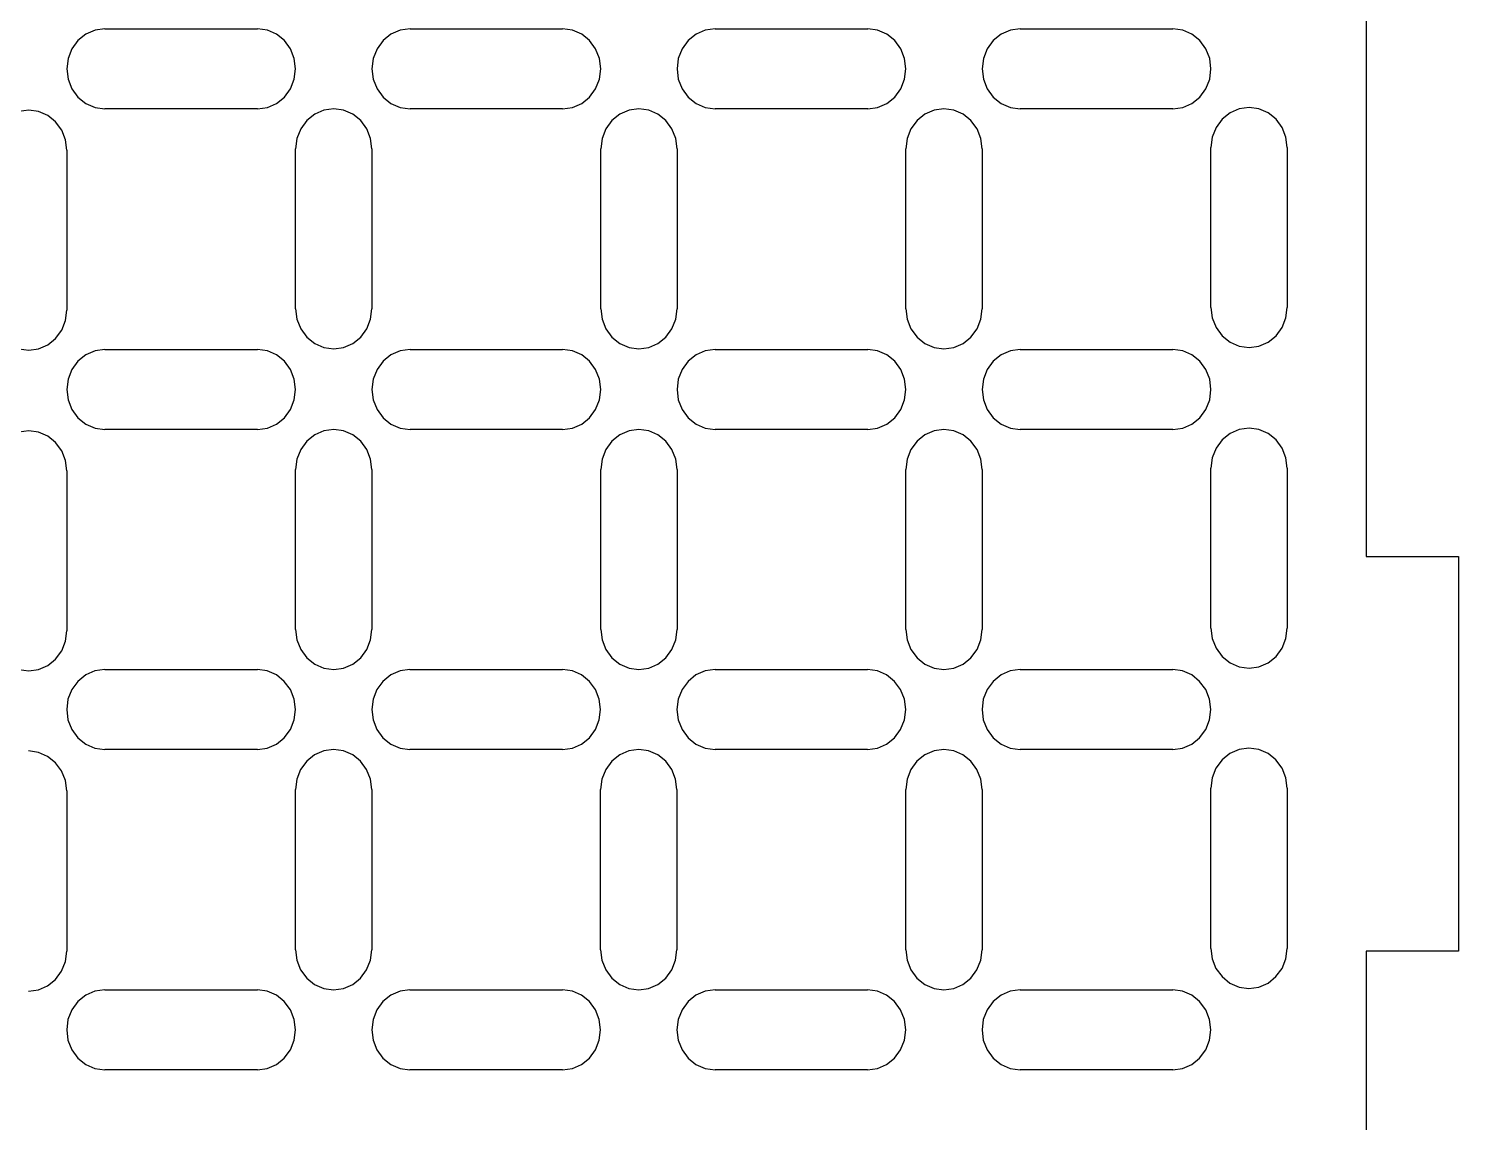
# Model space of a CAD drawing. Extents: x -306 to 306, y -184 to 184.
# Drawn here: x -251.9 to -197.6, y -58.9 to -17.4 of the extents above; entities that cross this region are included whole.
import ezdxf

# ---------------------------------------------------------------- set-up
doc = ezdxf.new("R2010")
doc.units = 0
doc.layers.get('0').update_dxf_attribs({"linetype": 'CONTINUOUS'})

msp = doc.modelspace()

# ---------------------------------------------------------------- linework, layer by layer
for p, q in [((-201.098, 22.598), (-201.098, -37.439)), ((-250.023, -17.839), (-250.253, -18.153)), ((-249.723, -17.597), (-250.023, -17.839)), ((-249.373, -17.445), (-249.723, -17.597)), ((-248.999, -17.393), (-249.373, -17.445)), ((-248.999, -17.393), (-243.205, -17.393)), ((-242.83, -17.445), (-243.205, -17.393)), ((-242.481, -17.597), (-242.83, -17.445)), ((-242.181, -17.839), (-242.481, -17.597)), ((-241.951, -18.153), (-242.181, -17.839)), ((-238.435, -17.839), (-238.666, -18.153)), ((-238.136, -17.597), (-238.435, -17.839)), ((-237.786, -17.445), (-238.136, -17.597)), ((-237.411, -17.393), (-237.786, -17.445)), ((-237.411, -17.393), (-231.618, -17.393)), ((-231.243, -17.445), (-231.618, -17.393)), ((-230.893, -17.597), (-231.243, -17.445)), ((-230.593, -17.839), (-230.893, -17.597)), ((-230.363, -18.153), (-230.593, -17.839)), ((-226.848, -17.839), (-227.078, -18.153)), ((-226.548, -17.597), (-226.848, -17.839)), ((-226.199, -17.445), (-226.548, -17.597)), ((-225.824, -17.393), (-226.199, -17.445)), ((-225.824, -17.393), (-220.03, -17.393)), ((-219.655, -17.445), (-220.03, -17.393)), ((-219.306, -17.597), (-219.655, -17.445)), ((-219.006, -17.839), (-219.306, -17.597)), ((-218.776, -18.153), (-219.006, -17.839)), ((-215.261, -17.839), (-215.491, -18.153)), ((-214.961, -17.597), (-215.261, -17.839)), ((-214.612, -17.445), (-214.961, -17.597)), ((-214.237, -17.393), (-214.612, -17.445)), ((-214.237, -17.393), (-208.443, -17.393)), ((-208.068, -17.445), (-208.443, -17.393)), ((-207.719, -17.597), (-208.068, -17.445)), ((-207.419, -17.839), (-207.719, -17.597)), ((-207.189, -18.153), (-207.419, -17.839)), ((-250.253, -18.153), (-250.398, -18.52)), ((-241.806, -18.52), (-241.951, -18.153)), ((-238.666, -18.153), (-238.81, -18.52)), ((-230.219, -18.52), (-230.363, -18.153)), ((-227.078, -18.153), (-227.223, -18.52)), ((-218.631, -18.52), (-218.776, -18.153)), ((-215.491, -18.153), (-215.636, -18.52)), ((-207.044, -18.52), (-207.189, -18.153)), ((-250.398, -18.52), (-250.447, -18.914)), ((-250.447, -18.914), (-250.398, -19.307)), ((-241.757, -18.914), (-241.806, -18.52)), ((-241.806, -19.307), (-241.757, -18.914)), ((-238.81, -18.52), (-238.86, -18.914)), ((-238.86, -18.914), (-238.81, -19.307)), ((-230.169, -18.914), (-230.219, -18.52)), ((-230.219, -19.307), (-230.169, -18.914)), ((-227.223, -18.52), (-227.272, -18.914)), ((-227.272, -18.914), (-227.223, -19.307)), ((-218.582, -18.914), (-218.631, -18.52)), ((-218.631, -19.307), (-218.582, -18.914)), ((-215.636, -18.52), (-215.685, -18.914)), ((-215.685, -18.914), (-215.636, -19.307)), ((-206.995, -18.914), (-207.044, -18.52)), ((-207.044, -19.307), (-206.995, -18.914)), ((-250.398, -19.307), (-250.253, -19.674)), ((-241.951, -19.674), (-241.806, -19.307)), ((-238.81, -19.307), (-238.666, -19.674)), ((-230.363, -19.674), (-230.219, -19.307)), ((-227.223, -19.307), (-227.078, -19.674)), ((-218.776, -19.674), (-218.631, -19.307)), ((-215.636, -19.307), (-215.491, -19.674)), ((-207.189, -19.674), (-207.044, -19.307)), ((-250.253, -19.674), (-250.023, -19.989)), ((-250.023, -19.989), (-249.723, -20.23)), ((-242.481, -20.23), (-242.181, -19.989)), ((-242.181, -19.989), (-241.951, -19.674)), ((-238.666, -19.674), (-238.435, -19.989)), ((-238.435, -19.989), (-238.136, -20.23)), ((-230.893, -20.23), (-230.593, -19.989)), ((-230.593, -19.989), (-230.363, -19.674)), ((-227.078, -19.674), (-226.848, -19.989)), ((-226.848, -19.989), (-226.548, -20.23)), ((-219.306, -20.23), (-219.006, -19.989)), ((-219.006, -19.989), (-218.776, -19.674)), ((-215.491, -19.674), (-215.261, -19.989)), ((-215.261, -19.989), (-214.961, -20.23)), ((-207.719, -20.23), (-207.419, -19.989)), ((-207.419, -19.989), (-207.189, -19.674)), ((-251.895, -20.485), (-252.27, -20.537)), ((-251.521, -20.537), (-251.895, -20.485)), ((-251.171, -20.689), (-251.521, -20.537)), ((-249.723, -20.23), (-249.373, -20.382)), ((-249.373, -20.382), (-248.999, -20.434)), ((-243.205, -20.434), (-248.999, -20.434)), ((-243.205, -20.434), (-242.83, -20.382)), ((-242.83, -20.382), (-242.481, -20.23)), ((-240.683, -20.485), (-241.032, -20.637)), ((-240.308, -20.433), (-240.683, -20.485)), ((-239.933, -20.485), (-240.308, -20.433)), ((-239.584, -20.637), (-239.933, -20.485)), ((-238.136, -20.23), (-237.786, -20.382)), ((-237.786, -20.382), (-237.411, -20.434)), ((-231.618, -20.434), (-237.411, -20.434)), ((-231.618, -20.434), (-231.243, -20.382)), ((-231.243, -20.382), (-230.893, -20.23)), ((-229.096, -20.485), (-229.445, -20.637)), ((-228.721, -20.433), (-229.096, -20.485)), ((-228.346, -20.485), (-228.721, -20.433)), ((-227.997, -20.637), (-228.346, -20.485)), ((-226.548, -20.23), (-226.199, -20.382)), ((-226.199, -20.382), (-225.824, -20.434)), ((-220.03, -20.434), (-225.824, -20.434)), ((-220.03, -20.434), (-219.655, -20.382)), ((-219.655, -20.382), (-219.306, -20.23)), ((-217.508, -20.485), (-217.858, -20.637)), ((-217.134, -20.433), (-217.508, -20.485)), ((-216.759, -20.485), (-217.134, -20.433)), ((-216.409, -20.637), (-216.759, -20.485)), ((-214.961, -20.23), (-214.612, -20.382)), ((-214.612, -20.382), (-214.237, -20.434)), ((-208.443, -20.434), (-214.237, -20.434)), ((-208.443, -20.434), (-208.068, -20.382)), ((-208.068, -20.382), (-207.719, -20.23)), ((-206.27, -20.586), (-206.57, -20.827)), ((-205.921, -20.434), (-206.27, -20.586)), ((-205.546, -20.382), (-205.921, -20.434)), ((-205.171, -20.434), (-205.546, -20.382)), ((-204.822, -20.586), (-205.171, -20.434)), ((-204.522, -20.827), (-204.822, -20.586)), ((-250.871, -20.93), (-251.171, -20.689)), ((-250.641, -21.245), (-250.871, -20.93)), ((-241.332, -20.878), (-241.562, -21.193)), ((-241.032, -20.637), (-241.332, -20.878)), ((-239.284, -20.878), (-239.584, -20.637)), ((-239.054, -21.193), (-239.284, -20.878)), ((-229.745, -20.878), (-229.975, -21.193)), ((-229.445, -20.637), (-229.745, -20.878)), ((-227.697, -20.878), (-227.997, -20.637)), ((-227.466, -21.193), (-227.697, -20.878)), ((-218.158, -20.878), (-218.388, -21.193)), ((-217.858, -20.637), (-218.158, -20.878)), ((-216.109, -20.878), (-216.409, -20.637)), ((-215.879, -21.193), (-216.109, -20.878)), ((-206.801, -21.142), (-206.945, -21.509)), ((-206.57, -20.827), (-206.801, -21.142)), ((-204.292, -21.142), (-204.522, -20.827)), ((-204.147, -21.509), (-204.292, -21.142)), ((-250.496, -21.612), (-250.641, -21.245)), ((-250.447, -22.005), (-250.496, -21.612)), ((-241.707, -21.56), (-241.757, -21.953)), ((-241.562, -21.193), (-241.707, -21.56)), ((-238.909, -21.56), (-239.054, -21.193)), ((-238.86, -21.953), (-238.909, -21.56)), ((-230.12, -21.56), (-230.169, -21.953)), ((-229.975, -21.193), (-230.12, -21.56)), ((-227.322, -21.56), (-227.466, -21.193)), ((-227.272, -21.953), (-227.322, -21.56)), ((-218.533, -21.56), (-218.582, -21.953)), ((-218.388, -21.193), (-218.533, -21.56)), ((-215.734, -21.56), (-215.879, -21.193)), ((-215.685, -21.953), (-215.734, -21.56)), ((-206.945, -21.509), (-206.995, -21.902)), ((-204.098, -21.902), (-204.147, -21.509)), ((-250.447, -22.005), (-250.447, -28.086)), ((-241.757, -28.034), (-241.757, -21.953)), ((-238.86, -21.953), (-238.86, -28.034)), ((-230.169, -28.034), (-230.169, -21.953)), ((-227.272, -21.953), (-227.272, -28.034)), ((-218.582, -28.034), (-218.582, -21.953)), ((-215.685, -21.953), (-215.685, -28.034)), ((-206.995, -27.983), (-206.995, -21.902)), ((-204.098, -21.902), (-204.098, -27.983)), ((-250.496, -28.48), (-250.447, -28.086)), ((-241.757, -28.034), (-241.707, -28.428)), ((-238.909, -28.428), (-238.86, -28.034)), ((-230.169, -28.034), (-230.12, -28.428)), ((-227.322, -28.428), (-227.272, -28.034)), ((-218.582, -28.034), (-218.533, -28.428)), ((-215.734, -28.428), (-215.685, -28.034)), ((-206.995, -27.983), (-206.945, -28.377)), ((-204.147, -28.377), (-204.098, -27.983)), ((-250.641, -28.846), (-250.496, -28.48)), ((-241.707, -28.428), (-241.562, -28.794)), ((-239.054, -28.794), (-238.909, -28.428)), ((-230.12, -28.428), (-229.975, -28.794)), ((-227.466, -28.794), (-227.322, -28.428)), ((-218.533, -28.428), (-218.388, -28.794)), ((-215.879, -28.794), (-215.734, -28.428)), ((-206.945, -28.377), (-206.801, -28.743)), ((-206.801, -28.743), (-206.57, -29.058)), ((-204.522, -29.058), (-204.292, -28.743)), ((-204.292, -28.743), (-204.147, -28.377)), ((-251.171, -29.403), (-250.871, -29.161)), ((-250.871, -29.161), (-250.641, -28.846)), ((-241.562, -28.794), (-241.332, -29.109)), ((-241.332, -29.109), (-241.032, -29.351)), ((-239.584, -29.351), (-239.284, -29.109)), ((-239.284, -29.109), (-239.054, -28.794)), ((-229.975, -28.794), (-229.745, -29.109)), ((-229.745, -29.109), (-229.445, -29.351)), ((-227.997, -29.351), (-227.697, -29.109)), ((-227.697, -29.109), (-227.466, -28.794)), ((-218.388, -28.794), (-218.158, -29.109)), ((-218.158, -29.109), (-217.858, -29.351)), ((-216.409, -29.351), (-216.109, -29.109)), ((-216.109, -29.109), (-215.879, -28.794)), ((-206.57, -29.058), (-206.27, -29.3)), ((-206.27, -29.3), (-205.921, -29.452)), ((-205.171, -29.452), (-204.822, -29.3)), ((-204.822, -29.3), (-204.522, -29.058)), ((-252.27, -29.555), (-251.895, -29.606)), ((-251.895, -29.606), (-251.521, -29.555)), ((-251.521, -29.555), (-251.171, -29.403)), ((-249.723, -29.78), (-250.023, -30.021)), ((-249.373, -29.628), (-249.723, -29.78)), ((-248.999, -29.576), (-249.373, -29.628)), ((-248.999, -29.576), (-243.205, -29.576)), ((-242.83, -29.628), (-243.205, -29.576)), ((-242.481, -29.78), (-242.83, -29.628)), ((-242.181, -30.021), (-242.481, -29.78)), ((-241.032, -29.351), (-240.683, -29.503)), ((-240.683, -29.503), (-240.308, -29.555)), ((-240.308, -29.555), (-239.933, -29.503)), ((-239.933, -29.503), (-239.584, -29.351)), ((-238.136, -29.78), (-238.435, -30.021)), ((-237.786, -29.628), (-238.136, -29.78)), ((-237.411, -29.576), (-237.786, -29.628)), ((-237.411, -29.576), (-231.618, -29.576)), ((-231.243, -29.628), (-231.618, -29.576)), ((-230.893, -29.78), (-231.243, -29.628)), ((-230.593, -30.021), (-230.893, -29.78)), ((-229.445, -29.351), (-229.096, -29.503)), ((-229.096, -29.503), (-228.721, -29.555)), ((-228.721, -29.555), (-228.346, -29.503)), ((-228.346, -29.503), (-227.997, -29.351)), ((-226.548, -29.78), (-226.848, -30.021)), ((-226.199, -29.628), (-226.548, -29.78)), ((-225.824, -29.576), (-226.199, -29.628)), ((-225.824, -29.576), (-220.03, -29.576)), ((-219.655, -29.628), (-220.03, -29.576)), ((-219.306, -29.78), (-219.655, -29.628)), ((-219.006, -30.021), (-219.306, -29.78)), ((-217.858, -29.351), (-217.508, -29.503)), ((-217.508, -29.503), (-217.134, -29.555)), ((-217.134, -29.555), (-216.759, -29.503)), ((-216.759, -29.503), (-216.409, -29.351)), ((-214.961, -29.78), (-215.261, -30.021)), ((-214.612, -29.628), (-214.961, -29.78)), ((-214.237, -29.576), (-214.612, -29.628)), ((-214.237, -29.576), (-208.443, -29.576)), ((-208.068, -29.628), (-208.443, -29.576)), ((-207.719, -29.78), (-208.068, -29.628)), ((-207.419, -30.021), (-207.719, -29.78)), ((-205.921, -29.452), (-205.546, -29.503)), ((-205.546, -29.503), (-205.171, -29.452)), ((-250.253, -30.336), (-250.398, -30.703)), ((-250.023, -30.021), (-250.253, -30.336)), ((-241.951, -30.336), (-242.181, -30.021)), ((-241.806, -30.703), (-241.951, -30.336)), ((-238.666, -30.336), (-238.81, -30.703)), ((-238.435, -30.021), (-238.666, -30.336)), ((-230.363, -30.336), (-230.593, -30.021)), ((-230.219, -30.703), (-230.363, -30.336)), ((-227.078, -30.336), (-227.223, -30.703)), ((-226.848, -30.021), (-227.078, -30.336)), ((-218.776, -30.336), (-219.006, -30.021)), ((-218.631, -30.703), (-218.776, -30.336)), ((-215.491, -30.336), (-215.636, -30.703)), ((-215.261, -30.021), (-215.491, -30.336)), ((-207.189, -30.336), (-207.419, -30.021)), ((-207.044, -30.703), (-207.189, -30.336)), ((-250.398, -30.703), (-250.447, -31.096)), ((-241.757, -31.096), (-241.806, -30.703)), ((-238.81, -30.703), (-238.86, -31.096)), ((-230.169, -31.096), (-230.219, -30.703)), ((-227.223, -30.703), (-227.272, -31.096)), ((-218.582, -31.096), (-218.631, -30.703)), ((-215.636, -30.703), (-215.685, -31.096)), ((-206.995, -31.096), (-207.044, -30.703)), ((-250.447, -31.096), (-250.398, -31.49)), ((-250.398, -31.49), (-250.253, -31.857)), ((-241.951, -31.857), (-241.806, -31.49)), ((-241.806, -31.49), (-241.757, -31.096)), ((-238.86, -31.096), (-238.81, -31.49)), ((-238.81, -31.49), (-238.666, -31.857)), ((-230.363, -31.857), (-230.219, -31.49)), ((-230.219, -31.49), (-230.169, -31.096)), ((-227.272, -31.096), (-227.223, -31.49)), ((-227.223, -31.49), (-227.078, -31.857)), ((-218.776, -31.857), (-218.631, -31.49)), ((-218.631, -31.49), (-218.582, -31.096)), ((-215.685, -31.096), (-215.636, -31.49)), ((-215.636, -31.49), (-215.491, -31.857)), ((-207.189, -31.857), (-207.044, -31.49)), ((-207.044, -31.49), (-206.995, -31.096)), ((-250.253, -31.857), (-250.023, -32.171)), ((-242.181, -32.171), (-241.951, -31.857)), ((-238.666, -31.857), (-238.435, -32.171)), ((-230.593, -32.171), (-230.363, -31.857)), ((-227.078, -31.857), (-226.848, -32.171)), ((-219.006, -32.171), (-218.776, -31.857)), ((-215.491, -31.857), (-215.261, -32.171)), ((-207.419, -32.171), (-207.189, -31.857)), ((-250.023, -32.171), (-249.723, -32.413)), ((-249.723, -32.413), (-249.373, -32.565)), ((-249.373, -32.565), (-248.999, -32.617)), ((-243.205, -32.617), (-242.83, -32.565)), ((-242.83, -32.565), (-242.481, -32.413)), ((-242.481, -32.413), (-242.181, -32.171)), ((-238.435, -32.171), (-238.136, -32.413)), ((-238.136, -32.413), (-237.786, -32.565)), ((-237.786, -32.565), (-237.411, -32.617)), ((-231.618, -32.617), (-231.243, -32.565)), ((-231.243, -32.565), (-230.893, -32.413)), ((-230.893, -32.413), (-230.593, -32.171)), ((-226.848, -32.171), (-226.548, -32.413)), ((-226.548, -32.413), (-226.199, -32.565)), ((-226.199, -32.565), (-225.824, -32.617)), ((-220.03, -32.617), (-219.655, -32.565)), ((-219.655, -32.565), (-219.306, -32.413)), ((-219.306, -32.413), (-219.006, -32.171)), ((-215.261, -32.171), (-214.961, -32.413)), ((-214.961, -32.413), (-214.612, -32.565)), ((-214.612, -32.565), (-214.237, -32.617)), ((-208.443, -32.617), (-208.068, -32.565)), ((-208.068, -32.565), (-207.719, -32.413)), ((-207.719, -32.413), (-207.419, -32.171)), ((-205.546, -32.565), (-205.921, -32.617)), ((-205.171, -32.617), (-205.546, -32.565)), ((-251.895, -32.668), (-252.27, -32.72)), ((-251.521, -32.72), (-251.895, -32.668)), ((-251.171, -32.871), (-251.521, -32.72)), ((-250.871, -33.113), (-251.171, -32.871)), ((-250.641, -33.428), (-250.871, -33.113)), ((-243.205, -32.617), (-248.999, -32.617)), ((-241.332, -33.061), (-241.562, -33.376)), ((-241.032, -32.82), (-241.332, -33.061)), ((-240.683, -32.668), (-241.032, -32.82)), ((-240.308, -32.616), (-240.683, -32.668)), ((-239.933, -32.668), (-240.308, -32.616)), ((-239.584, -32.82), (-239.933, -32.668)), ((-239.284, -33.061), (-239.584, -32.82)), ((-239.054, -33.376), (-239.284, -33.061)), ((-231.618, -32.617), (-237.411, -32.617)), ((-229.745, -33.061), (-229.975, -33.376)), ((-229.445, -32.82), (-229.745, -33.061)), ((-229.096, -32.668), (-229.445, -32.82)), ((-228.721, -32.616), (-229.096, -32.668)), ((-228.346, -32.668), (-228.721, -32.616)), ((-227.997, -32.82), (-228.346, -32.668)), ((-227.697, -33.061), (-227.997, -32.82)), ((-227.466, -33.376), (-227.697, -33.061)), ((-220.03, -32.617), (-225.824, -32.617)), ((-218.158, -33.061), (-218.388, -33.376)), ((-217.858, -32.82), (-218.158, -33.061)), ((-217.508, -32.668), (-217.858, -32.82)), ((-217.134, -32.616), (-217.508, -32.668)), ((-216.759, -32.668), (-217.134, -32.616)), ((-216.409, -32.82), (-216.759, -32.668)), ((-216.109, -33.061), (-216.409, -32.82)), ((-215.879, -33.376), (-216.109, -33.061)), ((-208.443, -32.617), (-214.237, -32.617)), ((-206.57, -33.01), (-206.801, -33.325)), ((-206.27, -32.769), (-206.57, -33.01)), ((-205.921, -32.617), (-206.27, -32.769)), ((-204.822, -32.769), (-205.171, -32.617)), ((-204.522, -33.01), (-204.822, -32.769)), ((-204.292, -33.325), (-204.522, -33.01)), ((-250.496, -33.795), (-250.641, -33.428)), ((-241.562, -33.376), (-241.707, -33.743)), ((-238.909, -33.743), (-239.054, -33.376)), ((-229.975, -33.376), (-230.12, -33.743)), ((-227.322, -33.743), (-227.466, -33.376)), ((-218.388, -33.376), (-218.533, -33.743)), ((-215.734, -33.743), (-215.879, -33.376)), ((-206.801, -33.325), (-206.945, -33.692)), ((-204.147, -33.692), (-204.292, -33.325)), ((-250.447, -34.188), (-250.496, -33.795)), ((-250.447, -34.188), (-250.447, -40.269)), ((-241.707, -33.743), (-241.757, -34.136)), ((-241.757, -40.217), (-241.757, -34.136)), ((-238.86, -34.136), (-238.909, -33.743)), ((-238.86, -34.136), (-238.86, -40.217)), ((-230.12, -33.743), (-230.169, -34.136)), ((-230.169, -40.217), (-230.169, -34.136)), ((-227.272, -34.136), (-227.322, -33.743)), ((-227.272, -34.136), (-227.272, -40.217)), ((-218.533, -33.743), (-218.582, -34.136)), ((-218.582, -40.217), (-218.582, -34.136)), ((-215.685, -34.136), (-215.734, -33.743)), ((-215.685, -34.136), (-215.685, -40.217)), ((-206.945, -33.692), (-206.995, -34.085)), ((-206.995, -40.166), (-206.995, -34.085)), ((-204.098, -34.085), (-204.147, -33.692)), ((-204.098, -34.085), (-204.098, -40.166)), ((-201.098, -37.439), (-197.598, -37.439)), ((-197.598, -37.439), (-197.598, -52.439)), ((-206.995, -40.166), (-206.945, -40.559)), ((-204.147, -40.559), (-204.098, -40.166)), ((-250.641, -41.029), (-250.496, -40.662)), ((-250.496, -40.662), (-250.447, -40.269)), ((-241.757, -40.217), (-241.707, -40.611)), ((-241.707, -40.611), (-241.562, -40.977)), ((-239.054, -40.977), (-238.909, -40.611)), ((-238.909, -40.611), (-238.86, -40.217)), ((-230.169, -40.217), (-230.12, -40.611)), ((-230.12, -40.611), (-229.975, -40.977)), ((-227.466, -40.977), (-227.322, -40.611)), ((-227.322, -40.611), (-227.272, -40.217)), ((-218.582, -40.217), (-218.533, -40.611)), ((-218.533, -40.611), (-218.388, -40.977)), ((-215.879, -40.977), (-215.734, -40.611)), ((-215.734, -40.611), (-215.685, -40.217)), ((-206.945, -40.559), (-206.801, -40.926)), ((-204.292, -40.926), (-204.147, -40.559)), ((-250.871, -41.344), (-250.641, -41.029)), ((-241.562, -40.977), (-241.332, -41.292)), ((-239.284, -41.292), (-239.054, -40.977)), ((-229.975, -40.977), (-229.745, -41.292)), ((-227.697, -41.292), (-227.466, -40.977)), ((-218.388, -40.977), (-218.158, -41.292)), ((-216.109, -41.292), (-215.879, -40.977)), ((-206.801, -40.926), (-206.57, -41.241)), ((-206.57, -41.241), (-206.27, -41.483)), ((-204.822, -41.483), (-204.522, -41.241)), ((-204.522, -41.241), (-204.292, -40.926)), ((-252.27, -41.737), (-251.895, -41.789)), ((-251.895, -41.789), (-251.521, -41.737)), ((-251.521, -41.737), (-251.171, -41.585)), ((-251.171, -41.585), (-250.871, -41.344)), ((-249.378, -41.789), (-249.728, -41.941)), ((-249.003, -41.737), (-249.378, -41.789)), ((-249.003, -41.737), (-243.21, -41.737)), ((-242.835, -41.789), (-243.21, -41.737)), ((-242.486, -41.941), (-242.835, -41.789)), ((-241.332, -41.292), (-241.032, -41.534)), ((-241.032, -41.534), (-240.683, -41.686)), ((-240.683, -41.686), (-240.308, -41.737)), ((-240.308, -41.737), (-239.933, -41.686)), ((-239.933, -41.686), (-239.584, -41.534)), ((-239.584, -41.534), (-239.284, -41.292)), ((-237.791, -41.789), (-238.14, -41.941)), ((-237.416, -41.737), (-237.791, -41.789)), ((-237.416, -41.737), (-231.623, -41.737)), ((-231.248, -41.789), (-231.623, -41.737)), ((-230.898, -41.941), (-231.248, -41.789)), ((-229.745, -41.292), (-229.445, -41.534)), ((-229.445, -41.534), (-229.096, -41.686)), ((-229.096, -41.686), (-228.721, -41.737)), ((-228.721, -41.737), (-228.346, -41.686)), ((-228.346, -41.686), (-227.997, -41.534)), ((-227.997, -41.534), (-227.697, -41.292)), ((-226.204, -41.789), (-226.553, -41.941)), ((-225.829, -41.737), (-226.204, -41.789)), ((-225.829, -41.737), (-220.035, -41.737)), ((-219.66, -41.789), (-220.035, -41.737)), ((-219.311, -41.941), (-219.66, -41.789)), ((-218.158, -41.292), (-217.858, -41.534)), ((-217.858, -41.534), (-217.508, -41.686)), ((-217.508, -41.686), (-217.134, -41.737)), ((-217.134, -41.737), (-216.759, -41.686)), ((-216.759, -41.686), (-216.409, -41.534)), ((-216.409, -41.534), (-216.109, -41.292)), ((-214.616, -41.789), (-214.966, -41.941)), ((-214.242, -41.737), (-214.616, -41.789)), ((-214.242, -41.737), (-208.448, -41.737)), ((-208.073, -41.789), (-208.448, -41.737)), ((-207.724, -41.941), (-208.073, -41.789)), ((-206.27, -41.483), (-205.921, -41.634)), ((-205.921, -41.634), (-205.546, -41.686)), ((-205.546, -41.686), (-205.171, -41.634)), ((-205.171, -41.634), (-204.822, -41.483)), ((-250.028, -42.183), (-250.258, -42.497)), ((-249.728, -41.941), (-250.028, -42.183)), ((-242.186, -42.183), (-242.486, -41.941)), ((-241.955, -42.497), (-242.186, -42.183)), ((-238.44, -42.183), (-238.671, -42.497)), ((-238.14, -41.941), (-238.44, -42.183)), ((-230.598, -42.183), (-230.898, -41.941)), ((-230.368, -42.497), (-230.598, -42.183)), ((-226.853, -42.183), (-227.083, -42.497)), ((-226.553, -41.941), (-226.853, -42.183)), ((-219.011, -42.183), (-219.311, -41.941)), ((-218.781, -42.497), (-219.011, -42.183)), ((-215.266, -42.183), (-215.496, -42.497)), ((-214.966, -41.941), (-215.266, -42.183)), ((-207.424, -42.183), (-207.724, -41.941)), ((-207.194, -42.497), (-207.424, -42.183)), ((-250.403, -42.864), (-250.452, -43.258)), ((-250.258, -42.497), (-250.403, -42.864)), ((-241.811, -42.864), (-241.955, -42.497)), ((-241.761, -43.258), (-241.811, -42.864)), ((-238.815, -42.864), (-238.865, -43.258)), ((-238.671, -42.497), (-238.815, -42.864)), ((-230.223, -42.864), (-230.368, -42.497)), ((-230.174, -43.258), (-230.223, -42.864)), ((-227.228, -42.864), (-227.277, -43.258)), ((-227.083, -42.497), (-227.228, -42.864)), ((-218.636, -42.864), (-218.781, -42.497)), ((-218.587, -43.258), (-218.636, -42.864)), ((-215.641, -42.864), (-215.69, -43.258)), ((-215.496, -42.497), (-215.641, -42.864)), ((-207.049, -42.864), (-207.194, -42.497)), ((-207, -43.258), (-207.049, -42.864)), ((-250.452, -43.258), (-250.403, -43.651)), ((-241.811, -43.651), (-241.761, -43.258)), ((-238.865, -43.258), (-238.815, -43.651)), ((-230.223, -43.651), (-230.174, -43.258)), ((-227.277, -43.258), (-227.228, -43.651)), ((-218.636, -43.651), (-218.587, -43.258)), ((-215.69, -43.258), (-215.641, -43.651)), ((-207.049, -43.651), (-207, -43.258)), ((-250.403, -43.651), (-250.258, -44.018)), ((-241.955, -44.018), (-241.811, -43.651)), ((-238.815, -43.651), (-238.671, -44.018)), ((-230.368, -44.018), (-230.223, -43.651)), ((-227.228, -43.651), (-227.083, -44.018)), ((-218.781, -44.018), (-218.636, -43.651)), ((-215.641, -43.651), (-215.496, -44.018)), ((-207.194, -44.018), (-207.049, -43.651)), ((-250.258, -44.018), (-250.028, -44.333)), ((-250.028, -44.333), (-249.728, -44.574)), ((-242.486, -44.574), (-242.186, -44.333)), ((-242.186, -44.333), (-241.955, -44.018)), ((-238.671, -44.018), (-238.44, -44.333)), ((-238.44, -44.333), (-238.14, -44.574)), ((-230.898, -44.574), (-230.598, -44.333)), ((-230.598, -44.333), (-230.368, -44.018)), ((-227.083, -44.018), (-226.853, -44.333)), ((-226.853, -44.333), (-226.553, -44.574)), ((-219.311, -44.574), (-219.011, -44.333)), ((-219.011, -44.333), (-218.781, -44.018)), ((-215.496, -44.018), (-215.266, -44.333)), ((-215.266, -44.333), (-214.966, -44.574)), ((-207.724, -44.574), (-207.424, -44.333)), ((-207.424, -44.333), (-207.194, -44.018)), ((-251.525, -44.881), (-251.9, -44.829)), ((-251.176, -45.033), (-251.525, -44.881)), ((-250.876, -45.274), (-251.176, -45.033)), ((-249.728, -44.574), (-249.378, -44.726)), ((-249.378, -44.726), (-249.003, -44.778)), ((-243.21, -44.778), (-249.003, -44.778)), ((-243.21, -44.778), (-242.835, -44.726)), ((-242.835, -44.726), (-242.486, -44.574)), ((-241.037, -44.981), (-241.337, -45.222)), ((-240.688, -44.829), (-241.037, -44.981)), ((-240.313, -44.777), (-240.688, -44.829)), ((-239.938, -44.829), (-240.313, -44.777)), ((-239.589, -44.981), (-239.938, -44.829)), ((-239.289, -45.222), (-239.589, -44.981)), ((-238.14, -44.574), (-237.791, -44.726)), ((-237.791, -44.726), (-237.416, -44.778)), ((-231.623, -44.778), (-237.416, -44.778)), ((-231.623, -44.778), (-231.248, -44.726)), ((-231.248, -44.726), (-230.898, -44.574)), ((-229.45, -44.981), (-229.75, -45.222)), ((-229.101, -44.829), (-229.45, -44.981)), ((-228.726, -44.777), (-229.101, -44.829)), ((-228.351, -44.829), (-228.726, -44.777)), ((-228.002, -44.981), (-228.351, -44.829)), ((-227.702, -45.222), (-228.002, -44.981)), ((-226.553, -44.574), (-226.204, -44.726)), ((-226.204, -44.726), (-225.829, -44.778)), ((-220.035, -44.778), (-225.829, -44.778)), ((-220.035, -44.778), (-219.66, -44.726)), ((-219.66, -44.726), (-219.311, -44.574)), ((-217.863, -44.981), (-218.163, -45.222)), ((-217.513, -44.829), (-217.863, -44.981)), ((-217.138, -44.777), (-217.513, -44.829)), ((-216.764, -44.829), (-217.138, -44.777)), ((-216.414, -44.981), (-216.764, -44.829)), ((-216.114, -45.222), (-216.414, -44.981)), ((-214.966, -44.574), (-214.616, -44.726)), ((-214.616, -44.726), (-214.242, -44.778)), ((-208.448, -44.778), (-214.242, -44.778)), ((-208.448, -44.778), (-208.073, -44.726)), ((-208.073, -44.726), (-207.724, -44.574)), ((-206.275, -44.93), (-206.575, -45.171)), ((-205.926, -44.778), (-206.275, -44.93)), ((-205.551, -44.726), (-205.926, -44.778)), ((-205.176, -44.778), (-205.551, -44.726)), ((-204.827, -44.93), (-205.176, -44.778)), ((-204.527, -45.171), (-204.827, -44.93)), ((-250.646, -45.589), (-250.876, -45.274)), ((-250.501, -45.956), (-250.646, -45.589)), ((-241.567, -45.537), (-241.712, -45.904)), ((-241.337, -45.222), (-241.567, -45.537)), ((-239.059, -45.537), (-239.289, -45.222)), ((-238.914, -45.904), (-239.059, -45.537)), ((-229.98, -45.537), (-230.125, -45.904)), ((-229.75, -45.222), (-229.98, -45.537)), ((-227.471, -45.537), (-227.702, -45.222)), ((-227.327, -45.904), (-227.471, -45.537)), ((-218.393, -45.537), (-218.537, -45.904)), ((-218.163, -45.222), (-218.393, -45.537)), ((-215.884, -45.537), (-216.114, -45.222)), ((-215.739, -45.904), (-215.884, -45.537)), ((-206.805, -45.486), (-206.95, -45.853)), ((-206.575, -45.171), (-206.805, -45.486)), ((-204.297, -45.486), (-204.527, -45.171)), ((-204.152, -45.853), (-204.297, -45.486)), ((-250.452, -46.349), (-250.501, -45.956)), ((-241.712, -45.904), (-241.761, -46.297)), ((-238.865, -46.297), (-238.914, -45.904)), ((-230.125, -45.904), (-230.174, -46.297)), ((-227.277, -46.297), (-227.327, -45.904)), ((-218.537, -45.904), (-218.587, -46.297)), ((-215.69, -46.297), (-215.739, -45.904)), ((-206.95, -45.853), (-207, -46.246)), ((-204.103, -46.246), (-204.152, -45.853)), ((-250.452, -46.349), (-250.452, -52.43)), ((-241.761, -52.378), (-241.761, -46.297)), ((-238.865, -46.297), (-238.865, -52.378)), ((-230.174, -52.378), (-230.174, -46.297)), ((-227.277, -46.297), (-227.277, -52.378)), ((-218.587, -52.378), (-218.587, -46.297)), ((-215.69, -46.297), (-215.69, -52.378)), ((-207, -52.327), (-207, -46.246)), ((-204.103, -46.246), (-204.103, -52.327)), ((-250.501, -52.824), (-250.452, -52.43)), ((-241.761, -52.378), (-241.712, -52.772)), ((-238.914, -52.772), (-238.865, -52.378)), ((-230.174, -52.378), (-230.125, -52.772)), ((-227.327, -52.772), (-227.277, -52.378)), ((-218.587, -52.378), (-218.537, -52.772)), ((-215.739, -52.772), (-215.69, -52.378)), ((-207, -52.327), (-206.95, -52.721)), ((-204.152, -52.721), (-204.103, -52.327)), ((-197.598, -52.439), (-201.098, -52.439)), ((-201.098, -52.439), (-201.098, -63.939)), ((-250.876, -53.505), (-250.646, -53.19)), ((-250.646, -53.19), (-250.501, -52.824)), ((-241.712, -52.772), (-241.567, -53.138)), ((-241.567, -53.138), (-241.337, -53.453)), ((-239.289, -53.453), (-239.059, -53.138)), ((-239.059, -53.138), (-238.914, -52.772)), ((-230.125, -52.772), (-229.98, -53.138)), ((-229.98, -53.138), (-229.75, -53.453)), ((-227.702, -53.453), (-227.471, -53.138)), ((-227.471, -53.138), (-227.327, -52.772)), ((-218.537, -52.772), (-218.393, -53.138)), ((-218.393, -53.138), (-218.163, -53.453)), ((-216.114, -53.453), (-215.884, -53.138)), ((-215.884, -53.138), (-215.739, -52.772)), ((-206.95, -52.721), (-206.805, -53.087)), ((-206.805, -53.087), (-206.575, -53.402)), ((-204.527, -53.402), (-204.297, -53.087)), ((-204.297, -53.087), (-204.152, -52.721)), ((-251.525, -53.899), (-251.176, -53.747)), ((-251.176, -53.747), (-250.876, -53.505)), ((-241.337, -53.453), (-241.037, -53.695)), ((-241.037, -53.695), (-240.688, -53.847)), ((-239.938, -53.847), (-239.589, -53.695)), ((-239.589, -53.695), (-239.289, -53.453)), ((-229.75, -53.453), (-229.45, -53.695)), ((-229.45, -53.695), (-229.101, -53.847)), ((-228.351, -53.847), (-228.002, -53.695)), ((-228.002, -53.695), (-227.702, -53.453)), ((-218.163, -53.453), (-217.863, -53.695)), ((-217.863, -53.695), (-217.513, -53.847)), ((-216.764, -53.847), (-216.414, -53.695)), ((-216.414, -53.695), (-216.114, -53.453)), ((-206.575, -53.402), (-206.275, -53.644)), ((-206.275, -53.644), (-205.926, -53.796)), ((-205.176, -53.796), (-204.827, -53.644)), ((-204.827, -53.644), (-204.527, -53.402)), ((-251.9, -53.95), (-251.525, -53.899)), ((-249.728, -54.102), (-250.028, -54.344)), ((-249.378, -53.95), (-249.728, -54.102)), ((-249.003, -53.899), (-249.378, -53.95)), ((-249.003, -53.899), (-243.21, -53.899)), ((-242.835, -53.95), (-243.21, -53.899)), ((-242.486, -54.102), (-242.835, -53.95)), ((-242.186, -54.344), (-242.486, -54.102)), ((-240.688, -53.847), (-240.313, -53.899)), ((-240.313, -53.899), (-239.938, -53.847)), ((-238.14, -54.102), (-238.44, -54.344)), ((-237.791, -53.95), (-238.14, -54.102)), ((-237.416, -53.899), (-237.791, -53.95)), ((-237.416, -53.899), (-231.623, -53.899)), ((-231.248, -53.95), (-231.623, -53.899)), ((-230.898, -54.102), (-231.248, -53.95)), ((-230.598, -54.344), (-230.898, -54.102)), ((-229.101, -53.847), (-228.726, -53.899)), ((-228.726, -53.899), (-228.351, -53.847)), ((-226.553, -54.102), (-226.853, -54.344)), ((-226.204, -53.95), (-226.553, -54.102)), ((-225.829, -53.899), (-226.204, -53.95)), ((-225.829, -53.899), (-220.035, -53.899)), ((-219.66, -53.95), (-220.035, -53.899)), ((-219.311, -54.102), (-219.66, -53.95)), ((-219.011, -54.344), (-219.311, -54.102)), ((-217.513, -53.847), (-217.138, -53.899)), ((-217.138, -53.899), (-216.764, -53.847)), ((-214.966, -54.102), (-215.266, -54.344)), ((-214.616, -53.95), (-214.966, -54.102)), ((-214.242, -53.899), (-214.616, -53.95)), ((-214.242, -53.899), (-208.448, -53.899)), ((-208.073, -53.95), (-208.448, -53.899)), ((-207.724, -54.102), (-208.073, -53.95)), ((-207.424, -54.344), (-207.724, -54.102)), ((-205.926, -53.796), (-205.551, -53.847)), ((-205.551, -53.847), (-205.176, -53.796)), ((-250.258, -54.659), (-250.403, -55.025)), ((-250.028, -54.344), (-250.258, -54.659)), ((-241.955, -54.659), (-242.186, -54.344)), ((-241.811, -55.025), (-241.955, -54.659)), ((-238.671, -54.659), (-238.815, -55.025)), ((-238.44, -54.344), (-238.671, -54.659)), ((-230.368, -54.659), (-230.598, -54.344)), ((-230.223, -55.025), (-230.368, -54.659)), ((-227.083, -54.659), (-227.228, -55.025)), ((-226.853, -54.344), (-227.083, -54.659)), ((-218.781, -54.659), (-219.011, -54.344)), ((-218.636, -55.025), (-218.781, -54.659)), ((-215.496, -54.659), (-215.641, -55.025)), ((-215.266, -54.344), (-215.496, -54.659)), ((-207.194, -54.659), (-207.424, -54.344)), ((-207.049, -55.025), (-207.194, -54.659)), ((-250.403, -55.025), (-250.452, -55.419)), ((-241.761, -55.419), (-241.811, -55.025)), ((-238.815, -55.025), (-238.865, -55.419)), ((-230.174, -55.419), (-230.223, -55.025)), ((-227.228, -55.025), (-227.277, -55.419)), ((-218.587, -55.419), (-218.636, -55.025)), ((-215.641, -55.025), (-215.69, -55.419)), ((-207, -55.419), (-207.049, -55.025)), ((-250.452, -55.419), (-250.403, -55.812)), ((-250.403, -55.812), (-250.258, -56.179)), ((-241.955, -56.179), (-241.811, -55.812)), ((-241.811, -55.812), (-241.761, -55.419)), ((-238.865, -55.419), (-238.815, -55.812)), ((-238.815, -55.812), (-238.671, -56.179)), ((-230.368, -56.179), (-230.223, -55.812)), ((-230.223, -55.812), (-230.174, -55.419)), ((-227.277, -55.419), (-227.228, -55.812)), ((-227.228, -55.812), (-227.083, -56.179)), ((-218.781, -56.179), (-218.636, -55.812)), ((-218.636, -55.812), (-218.587, -55.419)), ((-215.69, -55.419), (-215.641, -55.812)), ((-215.641, -55.812), (-215.496, -56.179)), ((-207.194, -56.179), (-207.049, -55.812)), ((-207.049, -55.812), (-207, -55.419)), ((-250.258, -56.179), (-250.028, -56.494)), ((-242.186, -56.494), (-241.955, -56.179)), ((-238.671, -56.179), (-238.44, -56.494)), ((-230.598, -56.494), (-230.368, -56.179)), ((-227.083, -56.179), (-226.853, -56.494)), ((-219.011, -56.494), (-218.781, -56.179)), ((-215.496, -56.179), (-215.266, -56.494)), ((-207.424, -56.494), (-207.194, -56.179)), ((-250.028, -56.494), (-249.728, -56.735)), ((-249.728, -56.735), (-249.378, -56.887)), ((-249.378, -56.887), (-249.003, -56.939)), ((-243.21, -56.939), (-249.003, -56.939)), ((-243.21, -56.939), (-242.835, -56.887)), ((-242.835, -56.887), (-242.486, -56.735)), ((-242.486, -56.735), (-242.186, -56.494)), ((-238.44, -56.494), (-238.14, -56.735)), ((-238.14, -56.735), (-237.791, -56.887)), ((-237.791, -56.887), (-237.416, -56.939)), ((-231.623, -56.939), (-237.416, -56.939)), ((-231.623, -56.939), (-231.248, -56.887)), ((-231.248, -56.887), (-230.898, -56.735)), ((-230.898, -56.735), (-230.598, -56.494)), ((-226.853, -56.494), (-226.553, -56.735)), ((-226.553, -56.735), (-226.204, -56.887)), ((-226.204, -56.887), (-225.829, -56.939)), ((-220.035, -56.939), (-225.829, -56.939)), ((-220.035, -56.939), (-219.66, -56.887)), ((-219.66, -56.887), (-219.311, -56.735)), ((-219.311, -56.735), (-219.011, -56.494)), ((-215.266, -56.494), (-214.966, -56.735)), ((-214.966, -56.735), (-214.616, -56.887)), ((-214.616, -56.887), (-214.242, -56.939)), ((-208.448, -56.939), (-214.242, -56.939)), ((-208.448, -56.939), (-208.073, -56.887)), ((-208.073, -56.887), (-207.724, -56.735)), ((-207.724, -56.735), (-207.424, -56.494))]:
    msp.add_line(p, q)

doc.saveas('drawing.dxf')
